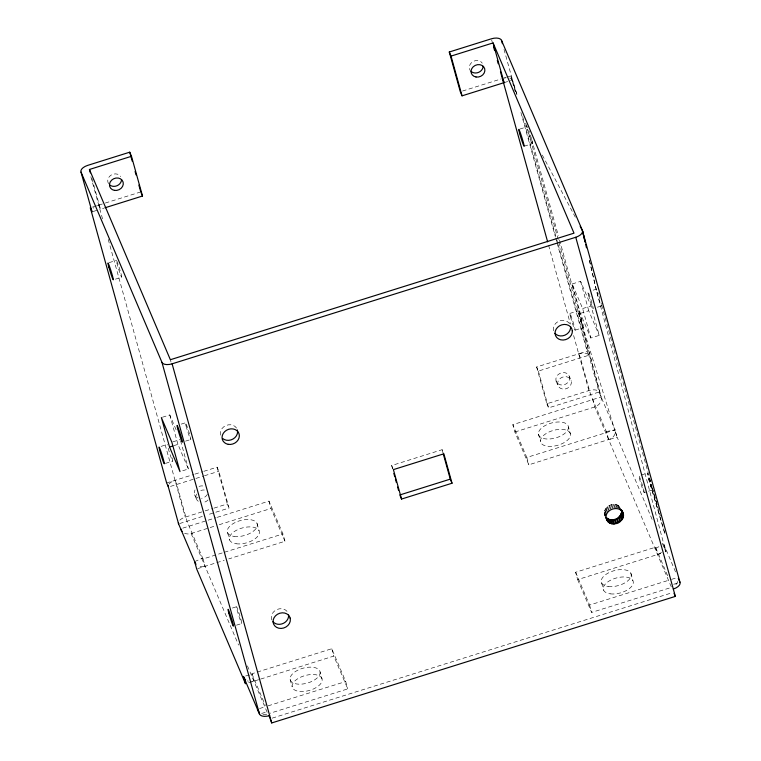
<?xml version="1.0" encoding="UTF-8"?>
<svg xmlns="http://www.w3.org/2000/svg" width="761" height="761" viewBox="0 0 761 761"><rect width="100%" height="100%" fill="white"/><g stroke="black" fill="none" stroke-linecap="round" stroke-linejoin="round"><path stroke-width="0.57" stroke-dasharray="3.81 2.85" d="M605.727 517.157C600.048 508.862 613.337 499.996 619.749 506.636M580.015 318.041L601.133 396.966L512.838 424.657L514.874 432.01L528.828 464.819L610.826 438.831A8.828 7.62 -23 0 0 615.326 431.763L579.387 315.92L527.649 129.313M194.635 561.599L202.692 558.146M655.858 548.034L658.893 546.75M667.654 575.754L655.516 547.216L575.63 572.262L577.666 579.625L660.729 553.532M92.404 207.106L104.247 203.377M166.64 482.978L193.855 474.445M197.717 568.619L224.21 560.324M503.468 78.25L505.551 77.584M506.588 77.251L510.764 75.919L517.68 96.742M579.796 353.485L587.092 351.154L588.833 355.254L538.379 371.073L536.638 366.973L579.796 353.485A8.828 4.423 -15.5 0 1 588.538 354.74M248.647 682.779L259.568 679.411M260.69 679.059L333.803 656.077L347.758 688.886L270.126 713.228M105.351 203.025L140.766 191.924M462.517 91.044L501.242 78.906M93.099 211.52L98.359 209.874M98.711 205.109L100.462 209.208L103.781 208.172M504.096 82.654L512.505 80.019L517.014 94.773M519.868 129.056L527.23 126.754M109.051 262.659L116.404 260.357M524.101 146.236L532.51 143.601M115.377 279.182L121.684 277.204A8.828 0.504 72.6 0 0 118.145 264.457A8.828 0.504 72.6 0 0 117.299 264.676A8.828 0.504 72.6 0 0 121.684 277.204M572.186 283.967L580.595 281.332L591.059 305.932L599.221 335.363L590.812 338.008L580.348 313.399L572.186 283.967L582.65 308.566L590.812 338.008M162.416 417.237L169.779 414.935L177.056 432.048M593.104 290.188L596.253 289.199A8.828 0.504 72.6 0 1 598.412 294.288M181.232 424.115L185.437 422.802M582.65 308.566L591.059 305.932M569.799 313.437L578.208 310.802M597.414 307.206L601.618 305.893M580.348 313.399L588.757 310.764L599.221 335.363M172.88 441.846L180.243 439.535M161.085 446.384L167.391 444.405A8.828 0.504 72.6 0 0 167.43 444.976M185.541 441.142L190.792 439.497M173.736 445.689L177.941 444.367L188.405 468.976L182.098 470.945M575.164 330.141L583.573 327.506M165.394 463.42L172.747 461.109M194.959 474.103L202.702 471.668M203.815 471.325L217.094 467.159L218.835 471.259L229.042 508.053L206.906 514.997M170.483 486.422L203.339 476.12M204.452 475.768L218.835 471.259M179.815 520.201A8.828 4.423 -15.5 0 1 185.246 517.138L204.062 511.24M205.166 510.897L212.909 508.462M214.022 508.12L227.292 503.953L229.042 508.053M536.638 366.973L546.845 403.768L588.89 390.583A8.828 4.423 -15.5 0 1 599.04 392.048L615.107 429.832L526.793 457.456L512.838 424.657M179.634 523.549L202.483 516.386M546.845 403.768L548.586 407.867L599.04 392.048L558.117 244.481M182.783 528.134L216.086 517.689M217.218 517.337L268.975 501.109L282.93 533.918L284.966 541.271L228.709 558.916M392.6 468.919L391.658 465.523L442.112 449.703L443.853 453.803M184.581 533.223A8.828 7.62 -23 0 0 191.125 533.518L214.754 526.108M219.254 524.7L271.011 508.472L284.966 541.271M514.874 432.01L594.76 406.964A8.828 7.62 -23 0 0 601.133 396.966L578.864 314.017A8.828 0.504 72.6 0 1 579.502 313.465A8.828 0.504 72.6 0 1 583.392 326.26A8.828 0.504 72.6 0 1 581.404 322.369L580.7 320.238M175.049 480.343L176.79 484.443L186.997 521.237L203.044 558.964L223.296 552.61M224.419 552.258L282.93 533.918M641.066 475.102L647.373 473.123M232.352 608.049L236.547 606.726M644.139 492.557A8.828 0.504 72.6 0 0 640.886 480.505A8.828 0.504 72.6 0 0 639.63 479.411A8.828 0.504 72.6 0 0 644.139 492.557L652.548 489.922A8.828 0.504 72.6 0 1 649.932 483.083L648.591 478.736A8.828 0.504 72.6 0 1 648.648 476.025M236.471 625.171L241.722 623.525A8.828 0.504 72.6 0 0 238.469 611.473A8.828 0.504 72.6 0 0 237.213 610.379A8.828 0.504 72.6 0 0 241.722 623.525M253.946 681.181L251.881 673.77L331.767 648.724L345.713 681.523L347.758 688.886M259.52 708.548L265.827 706.569M268.081 705.866L345.713 681.523M575.63 572.262L589.585 605.062L669.471 580.015M671.573 579.359L677.88 577.38M261.613 713.466L266.873 711.82M673.666 584.277L677.87 582.964M577.666 579.625L591.62 612.424L671.506 587.378L594.76 406.964L592.724 399.611M272.229 718.137L672.467 592.648M609.799 439.354L617.123 437.128L652.472 520.229M245.66 675.949L252.224 674.588M606.327 431.592L615.107 429.832M251.672 681.561L252.823 681.466M542.308 155.063L575.735 217.96M604.415 514.075L605.033 515.968M470.812 71.934L469.499 68.861A7.058 6.098 -23 0 1 473.732 61.194A7.058 6.098 -23 0 1 482.303 63.192M675.549 571.92L663.934 544.61L596.919 292.443L589.337 260.138M662.241 543.192L665.961 551.934L663.934 544.61L665.961 551.934M578.683 353.789L580.424 357.889L590.631 394.683L606.679 432.41L608.714 439.763M569.466 376.59A7.058 6.098 -23 0 1 560.905 384.952A7.058 6.098 -23 0 1 557.918 374.802A7.058 6.098 -23 0 1 569.466 376.59L571.207 380.69A7.058 6.098 -23 0 1 562.645 389.052A7.058 6.098 -23 0 1 559.658 378.902A7.058 6.098 -23 0 1 571.207 380.69M619.15 506.236L620.015 508.291M618.122 505.38L619.873 509.48M617.409 505.152L619.159 509.252M616.153 504.581L617.894 508.681M615.373 504.533L617.123 508.633M613.956 504.296L615.706 508.396M613.176 504.438L614.926 508.538M611.701 504.543L613.442 508.652M610.959 504.866L612.71 508.966M609.532 505.314L611.273 509.413M556.053 380.976L557.803 385.076M608.886 505.78L610.636 509.88M607.592 506.541L609.333 510.641M607.088 507.13L608.838 511.23M606.022 508.148L607.763 512.248M605.689 508.824L607.44 512.924M604.928 510.032L606.669 514.132M604.795 510.736L606.536 514.836M604.377 512.048L605.689 515.13M604.453 512.743L605.756 515.825M391.658 465.523L392.961 468.595M194.588 494.717L196.338 498.816M251.881 673.77L265.38 705.504M191.125 533.518L238.583 645.081M247.43 665.865L267.872 713.932M615.326 431.763L617.123 437.128L615.316 431.43M526.641 125.717L527.335 127.943M525.689 123.13L528.705 133.118A8.828 0.504 72.6 0 0 531.91 142.535A8.828 0.504 72.6 0 0 532.082 141.042L531.606 139.273A8.828 0.504 72.6 0 0 528.971 130.854M648.591 478.736L665.085 534.298L649.932 483.083M652.206 487.411L660.329 515.882M657.162 504.895L652.301 487.906A8.828 0.504 72.6 0 1 652.558 489.114M651.33 484.31L651.882 486.269L600.952 302.65A8.828 0.504 72.6 0 1 601.342 304.21M655.516 547.216L657.552 554.579M580.595 281.332L588.757 310.764M531.606 139.273L558.346 235.701M559.535 239.981L582.393 322.388M504.001 49.37L515.996 92.595M522.645 116.566L556.567 238.897M556.843 239.905L557.832 243.463M510.764 75.919L514.883 90.768M520.895 112.466L555.416 236.947M555.739 238.088L556.691 241.522M557.004 242.664L587.092 351.154M491.644 39.953L492.281 42.226M548.595 245.299L570.446 324.1M573.613 335.515L588.89 390.583M630.879 573.328L632.924 580.691M568.448 426.95A15.448 7.743 -15.5 0 1 546.769 439.002A15.448 7.743 -15.5 0 1 545.123 425.57A15.448 7.743 -15.5 0 1 568.448 426.95L570.493 434.312A15.448 7.743 -15.5 0 1 548.814 446.365A15.448 7.743 -15.5 0 1 547.169 432.933A15.448 7.743 -15.5 0 1 570.493 434.312M601.599 582.907L603.644 590.26M538.379 371.073L548.586 407.867M589.585 605.062L591.62 612.424M538.455 434.065L540.491 441.428M526.793 457.456L528.828 464.819M442.112 449.703L443.054 453.099M331.767 648.724L333.803 656.077M320.077 671.906A15.448 7.743 -15.5 0 1 298.788 684.177A15.448 7.743 -15.5 0 1 296.457 670.917A15.448 7.743 -15.5 0 1 320.077 671.906L322.112 679.269A15.448 7.743 -15.5 0 1 300.823 691.54A15.448 7.743 -15.5 0 1 298.493 678.279A15.448 7.743 -15.5 0 1 322.112 679.269M268.975 501.109L271.011 508.472M257.028 523.444L259.073 530.807M290.131 679.43L292.176 686.793M217.094 467.159L227.292 503.953M227.596 532.671L229.641 540.034M170.369 359.725L171.006 362.008M180.557 440.667L188.405 468.976M169.779 414.935L177.941 444.367M203.044 558.964L205.08 566.317M91.957 178.559L100.462 209.208M90.844 176.723L103.154 221.099M108.214 239.373L185.246 517.138M596.919 292.443L597.452 294.345A8.828 0.504 72.6 0 0 600.429 303.525A8.828 0.504 72.6 0 0 601.571 305.313M553.618 330.75L553.342 329.703A8.828 7.62 -23 0 1 560.01 320.752A8.828 7.62 -23 0 1 570.065 324.643M271.858 619.977L271.354 618.046A8.828 7.62 -23 0 1 276.985 609.513A8.828 7.62 -23 0 1 287.049 611.359M589.471 260.443L596.529 290.883M664.125 545.589L664.163 546.569A8.828 7.62 -23 0 1 664.068 547.597M169.056 484.044A8.828 4.423 -15.5 0 1 173.965 480.724M93.28 208.181A8.828 4.423 -15.5 0 1 93.955 207.563M96.599 205.936A8.828 4.423 -15.5 0 1 97.636 205.489M220.547 435.178A8.828 7.62 -23 0 1 225.836 425.589A8.828 7.62 -23 0 1 236.547 428.091M203.967 566.603A8.828 7.62 -23 0 1 197.613 565.537M504.591 78.012A8.828 4.423 -15.5 0 1 505.704 77.86M509.708 78.069A8.828 4.423 -15.5 0 1 512.21 79.505M266.759 714.208A8.828 7.62 -23 0 1 260.405 713.143M248.381 681.209A8.828 7.62 -23 0 1 247.373 680.838M108.557 183.686A7.058 6.098 -23 0 1 111.315 174.982A7.058 6.098 -23 0 1 120.714 176.562M207.344 494.374A7.058 6.098 -23 0 1 201.541 498.322M198.041 497.998A7.058 6.098 -23 0 1 194.997 489.932M199.021 486.441A7.058 6.098 -23 0 1 204.3 486.308M208.067 499.91A7.058 6.098 -23 0 1 203.292 502.422M198.288 501.318A7.058 6.098 -23 0 1 196.738 494.032M200.761 490.55A7.058 6.098 -23 0 1 204.338 490.027M172.091 457.894A8.828 0.504 72.6 0 1 171.824 459.435A8.828 0.504 72.6 0 1 168.038 447.62M661.49 552.267A8.828 7.62 -23 0 1 658.636 554.17M677.775 581.414A8.828 7.62 -23 0 1 674.569 585.808M599.107 296.41A8.828 0.504 72.6 0 1 599.792 298.607M649.295 477.87A8.828 0.504 72.6 0 1 650.684 482.151M234.065 536.4A15.448 7.743 -15.5 0 0 257.313 525.461A15.448 7.743 -15.5 0 0 235.558 522.322A15.448 7.743 -15.5 0 0 234.065 536.4M236.11 543.754A15.448 7.743 -15.5 0 0 259.358 532.824A15.448 7.743 -15.5 0 0 237.594 529.685A15.448 7.743 -15.5 0 0 236.11 543.754M610.341 593.856A15.448 7.743 -15.5 0 0 633.304 582.679A15.448 7.743 -15.5 0 0 611.207 579.892A15.448 7.743 -15.5 0 0 610.341 593.856M608.296 586.493A15.448 7.743 -15.5 0 0 631.259 575.326A15.448 7.743 -15.5 0 0 609.161 572.538A15.448 7.743 -15.5 0 0 608.296 586.493M186.103 426.046A8.828 0.504 72.6 0 0 190.659 439.506A8.828 0.504 72.6 0 0 187.587 427.891A8.828 0.504 72.6 0 0 186.103 426.046M588.51 295.078A8.828 0.504 72.6 0 0 593.066 308.538A8.828 0.504 72.6 0 0 590.003 296.923A8.828 0.504 72.6 0 0 588.51 295.078M570.455 316.652A8.828 0.504 72.6 0 0 575.021 330.141A8.828 0.504 72.6 0 0 571.968 318.574A8.828 0.504 72.6 0 0 570.455 316.652"/><path stroke-width="1.14" d="M623.316 516.281L621.575 512.182L621.537 510.155C629.946 520.514 609.228 530.493 606.165 518.174C604.634 508.567 621.033 504.305 623.278 514.255M288.59 614.993L288.505 617.028A8.828 7.62 -23 0 1 281.874 623.925A8.828 7.62 -23 0 1 272.904 621.68M607.944 521.694L606.203 517.594C611.197 522.436 620.567 518.964 621.575 512.182M104.885 207.82L142.507 196.024L131.482 156.29L129.741 152.19L87.696 165.375A8.828 4.423 -15.5 0 0 81.027 172.11L92.052 211.843L90.302 207.743L166.64 482.978L168.229 486.526L178.588 523.872L194.635 561.599L196.671 568.962L245.508 683.768L243.472 676.405L259.511 714.122A8.828 4.423 -15.5 0 0 269.67 715.587M449.285 52.005L451.035 56.105L493.08 42.92L504.096 82.654L462.051 95.838L460.31 91.739L449.285 52.005L491.33 38.821A8.828 4.423 -15.5 0 1 501.489 40.285L582.412 230.535L679.973 582.298A8.828 4.423 -15.5 0 1 673.304 589.043M90.388 172.88L89.437 169.475L131.482 156.29M81.027 172.11L161.96 362.36A8.828 4.423 -15.5 0 0 172.11 363.825L575.754 237.27A8.828 4.423 -15.5 0 0 582.412 230.535L580.196 226.35M169.532 447.011L179.996 471.611L171.834 442.17L161.37 417.57L169.532 447.011L172.68 446.022M452.015 483.235L450.274 479.135L399.82 494.954L401.561 499.054L452.015 483.235L443.853 453.803L393.399 469.623L401.561 499.054M269.09 715.692L271.706 722.95L675.349 596.396L575.754 237.27M493.08 42.92L574.003 233.17L170.369 359.725L89.437 169.475M502.793 79.582L504.096 82.654M678.298 578.37L679.973 582.298M674.037 593.323L675.349 596.396M621.785 510.308L622.66 512.362M621.328 509.775L622.203 511.83M620.015 508.291L620.89 510.336M621.499 511.478L623.24 515.587M621.157 513.485L622.898 517.594M621.024 514.198L622.774 518.298M620.253 515.406L622.003 519.506M619.93 516.082L621.67 520.182M618.855 517.09L620.605 521.199M618.36 517.689L620.101 521.789M617.066 518.441L618.807 522.55M616.42 518.916L618.17 523.016M614.983 519.363L616.733 523.463M614.251 519.677L615.991 523.787M612.776 519.792L614.517 523.891M611.987 519.934L613.737 524.034M610.569 519.696L612.32 523.796M609.799 519.649L611.54 523.749M608.534 519.078L610.284 523.178M607.82 518.85L609.571 522.95M606.802 517.994L608.553 522.094M605.927 517.528L607.24 520.6M141.194 192.952L142.507 196.024M501.489 40.285L502.431 43.691M493.537 46.763L494.479 50.169M497.313 60.395L498.255 63.8M500.462 71.743L502.355 78.554M502.669 79.696L547.644 241.874M451.035 56.105L462.051 95.838M443.368 454.231L450.274 479.135M393.856 473.447L394.797 476.843M395.425 479.107L396.367 482.503M397.623 487.03L398.564 490.426M129.741 152.19L132.262 161.275M135.097 171.491L136.038 174.897M138.873 185.113L140.766 191.924M172.11 363.825L271.706 722.95M161.96 362.36L259.511 714.122M585.133 242.036L582.412 230.535L585.076 241.922M585.675 244.338L586.484 247.791M570.569 326.574A8.828 7.62 -23 0 1 564.985 335.135A8.828 7.62 -23 0 1 554.912 333.328M237.365 429.908A8.828 7.62 -23 0 1 233.104 438.973A8.828 7.62 -23 0 1 222.688 438.507M245.613 679.735A8.828 7.62 -23 0 1 244.89 679.021M244.281 678.222A8.828 7.62 -23 0 1 243.805 677.347M258.845 711.82A8.828 7.62 -23 0 1 257.418 709.204M168.229 486.526A8.828 4.423 -15.5 0 1 168.352 485.309M178.588 523.872A8.828 4.423 -15.5 0 1 178.416 522.721M182.098 531.416A8.828 7.62 -23 0 1 180.68 528.8M196.053 564.215A8.828 7.62 -23 0 1 194.968 562.541M483.149 66.236A7.058 6.098 -23 0 1 478.726 72.314A7.058 6.098 -23 0 1 471.221 71.524M121.56 179.606A7.058 6.098 -23 0 1 117.137 185.684A7.058 6.098 -23 0 1 109.632 184.894M290.074 618.046L289.836 617.161A8.828 7.62 -23 0 0 279.82 613.223A8.828 7.62 -23 0 0 273.104 622.146L273.599 624.077A8.828 7.62 -23 0 0 283.625 628.025A8.828 7.62 -23 0 0 290.341 619.093L290.074 618.046M572.31 330.674L571.806 328.742A8.828 7.62 -23 0 0 561.751 324.852A8.828 7.62 -23 0 0 555.083 333.803L555.597 335.734A8.828 7.62 -23 0 0 565.642 339.625A8.828 7.62 -23 0 0 572.31 330.674M159.639 450.255A8.828 0.504 72.6 0 0 164.195 463.744A8.828 0.504 72.6 0 0 161.142 452.177A8.828 0.504 72.6 0 0 159.639 450.255M108.89 267.311A8.828 0.504 72.6 0 0 113.275 279.839A8.828 0.504 72.6 0 0 109.736 267.092A8.828 0.504 72.6 0 0 108.89 267.311M228.814 613.014A8.828 0.504 72.6 0 0 233.313 626.16A8.828 0.504 72.6 0 0 230.069 614.108A8.828 0.504 72.6 0 0 228.814 613.014M177.694 428.681A8.828 0.504 72.6 0 0 182.25 442.141A8.828 0.504 72.6 0 0 179.177 430.526A8.828 0.504 72.6 0 0 177.694 428.681M476.025 77.004A7.058 6.098 -23 0 0 484.7 68.747A7.058 6.098 -23 0 0 473.19 66.806A7.058 6.098 -23 0 0 476.025 77.004M114.435 190.374A7.058 6.098 -23 0 0 123.111 182.117A7.058 6.098 -23 0 0 111.601 180.176A7.058 6.098 -23 0 0 114.435 190.374M519.715 133.708A8.828 0.504 72.6 0 0 524.101 146.236A8.828 0.504 72.6 0 0 520.562 133.489A8.828 0.504 72.6 0 0 519.715 133.708M228.262 444.338A8.828 7.62 -23 0 0 239.106 434.008A8.828 7.62 -23 0 0 224.723 431.592A8.828 7.62 -23 0 0 228.262 444.338"/></g></svg>
